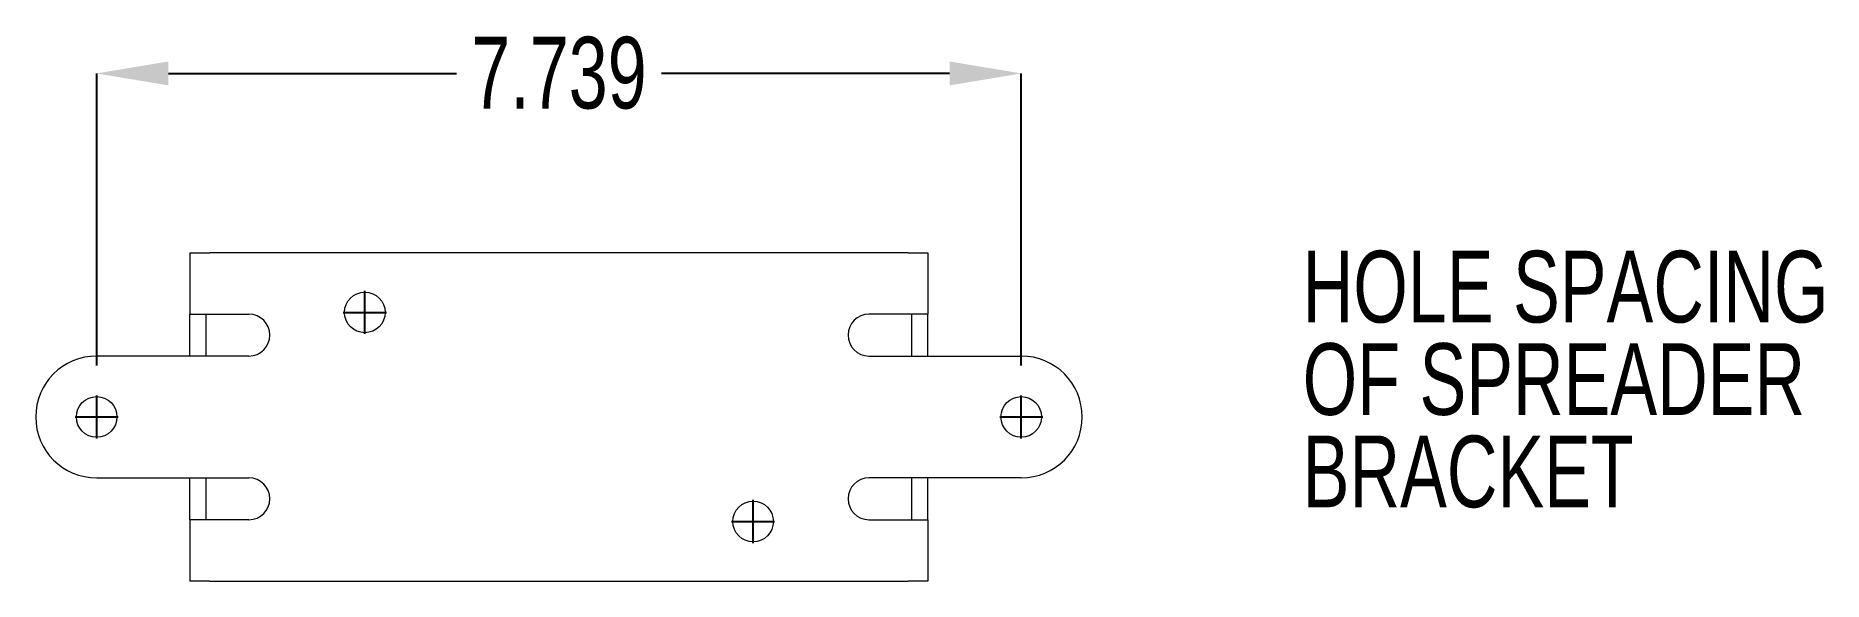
# Model space of a CAD drawing. Header units: inches. Extents: x 8.47 to 12.21, y 9.17 to 10.32.
import ezdxf

# ---------------------------------------------------------------- set-up
doc = ezdxf.new("R2010")
doc.units = ezdxf.units.IN
doc.header["$MEASUREMENT"] = 0
doc.header["$PDSIZE"] = -1
doc.layers.add('DIM', color=1, linetype='Continuous')
doc.styles.add('SLDTEXTSTYLE0', font='ARIAL.TTF', dxfattribs={"width": 0.7})
doc.dimstyles.new('SLDDIMSTYLE0', dxfattribs={"dimtxt": 0.15, "dimasz": 0.15, "dimexe": 0, "dimexo": 0.0625, "dimgap": 0.0375, "dimtad": 0, "dimtih": 1, "dimtoh": 1, "dimdec": 3, "dimlfac": 4, "dimrnd": 1e-09, "dimzin": 12, "dimdsep": 46, "dimtxsty": 'SLDTEXTSTYLE0', "dimsah": 1, "dimcen": 0.09, "dimadec": 0, "dimazin": 0, "dimtfac": 1, "dimtdec": 3, "dimtofl": 0, "dimtmove": 0, "dimatfit": 3, "dimfxl": 0, "dimtolj": 1, "dimtzin": 12, "dimarcsym": 0})

# ---------------------------------------------------------------- blocks, each defined once
blk = doc.blocks.new('*D10')
at = {"layer": 'Defpoints', "color": 0}
for p in [(10.5348, 10.2364), (8.6, 9.5626), (10.5348, 9.5626)]:
    blk.add_point(p, dxfattribs=at)
at = {"layer": 'DIM', "color": 0, "lineweight": -2}
for p, q in [((8.6, 9.6251), (8.6, 10.2364)), ((8.75, 10.2364), (9.353, 10.2364)), ((10.3848, 10.2364), (9.7817, 10.2364)), ((10.5348, 9.6251), (10.5348, 10.2364))]:
    blk.add_line(p, q, dxfattribs=at)
at = {"layer": 'DIM', "color": 0}
for points in [[(8.75, 10.2614), (8.75, 10.2114), (8.6, 10.2364)], [(10.3848, 10.2614), (10.3848, 10.2114), (10.5348, 10.2364)]]:
    blk.add_solid(points, dxfattribs=at)
at = {"layer": 'DIM', "color": 0, "insert": (9.5674, 10.313), "char_height": 0.15, "attachment_point": 2, "style": 'SLDTEXTSTYLE0'}
blk.add_mtext('\\A1;7.739', dxfattribs=at)
blk = doc.blocks.new('SW_NOTE_2')
at = {"layer": 'DIM', "color": 0, "char_height": 0.15, "attachment_point": 1, "style": 'SLDTEXTSTYLE0'}
for s, insert in [('HOLE SPACING', (0, 0.1934)), ('OF SPREADER', (0, 0)), ('BRACKET', (0, -0.1933))]:
    blk.add_mtext(s, dxfattribs=dict(at, insert=insert))

msp = doc.modelspace()

# ---------------------------------------------------------------- linework, layer by layer
at = {"color": 7, "linetype": 'Continuous', "lineweight": 15}
for p, q in [((8.79521, 9.86138), (8.79521, 9.73263)), ((8.79521, 9.86138), (8.83659, 9.86138)), ((10.29816, 9.86138), (8.83659, 9.86138)), ((10.29816, 9.86138), (10.33954, 9.86138)), ((10.33954, 9.86138), (10.33954, 9.73263)), ((8.79521, 9.73263), (8.83659, 9.73263)), ((8.79521, 9.64513), (8.79521, 9.73263)), ((8.82884, 9.64513), (8.82884, 9.73263)), ((8.83659, 9.73263), (8.91866, 9.73263)), ((10.29816, 9.73263), (10.21609, 9.73263)), ((10.33954, 9.73263), (10.29816, 9.73263)), ((10.30591, 9.64513), (10.30591, 9.73263)), ((10.33954, 9.64513), (10.33954, 9.73263)), ((8.91866, 9.64513), (8.59996, 9.64513)), ((10.21609, 9.64513), (10.53479, 9.64513)), ((8.59996, 9.39013), (8.91866, 9.39013)), ((8.79521, 9.30263), (8.79521, 9.39013)), ((8.82884, 9.30263), (8.82884, 9.39013)), ((10.53479, 9.39013), (10.21609, 9.39013)), ((10.30591, 9.30263), (10.30591, 9.39013)), ((10.33954, 9.30263), (10.33954, 9.39013)), ((8.79521, 9.30263), (8.79521, 9.17388)), ((8.83659, 9.30263), (8.79521, 9.30263)), ((8.91866, 9.30263), (8.83659, 9.30263)), ((10.21609, 9.30263), (10.29816, 9.30263)), ((10.29816, 9.30263), (10.33954, 9.30263)), ((10.33954, 9.30263), (10.33954, 9.17388)), ((8.83659, 9.17388), (8.79521, 9.17388)), ((8.83659, 9.17388), (10.29816, 9.17388)), ((10.33954, 9.17388), (10.29816, 9.17388))]:
    msp.add_line(p, q, dxfattribs=at)
for centre in [(9.16112, 9.73638), (8.59996, 9.51763), (10.53479, 9.51763), (9.97362, 9.29888)]:
    msp.add_circle(centre, 0.0425, dxfattribs=at)
for centre, radius, start, end in [((8.91866, 9.68888), 0.04375, 270, 90), ((10.21609, 9.68888), 0.04375, 90, 270), ((8.59996, 9.51763), 0.1275, 90, 270), ((10.53479, 9.51763), 0.1275, 270, 90), ((8.91866, 9.34638), 0.04375, 270, 90), ((10.21609, 9.34638), 0.04375, 90, 270)]:
    msp.add_arc(centre, radius, start, end, dxfattribs=at)
at = {"layer": 'DIM'}
for p, q in [((9.16112, 9.69138), (9.16112, 9.78138)), ((9.11612, 9.73638), (9.20612, 9.73638)), ((8.59996, 9.47263), (8.59996, 9.56263)), ((10.53479, 9.47263), (10.53479, 9.56263)), ((8.55496, 9.51763), (8.64496, 9.51763)), ((10.48979, 9.51763), (10.57979, 9.51763)), ((9.97362, 9.25388), (9.97362, 9.34388)), ((9.92862, 9.29888), (10.01862, 9.29888))]:
    msp.add_line(p, q, dxfattribs=at)

# ---------------------------------------------------------------- block references
msp.add_blockref('SW_NOTE_2', (11.12373, 9.67193), dxfattribs=at)

# ---------------------------------------------------------------- dimensions: what is measured, and where the dimension line sits
dim = msp.add_linear_dim(base=(10.53479, 10.23638), p1=(8.59996, 9.56263), p2=(10.53479, 9.56263), dimstyle='SLDDIMSTYLE0', dxfattribs=at)
dim.commit()
dim.dimension.update_dxf_attribs({"geometry": '*D10', "text_midpoint": (9.56737, 10.23638)})

doc.saveas('drawing.dxf')
